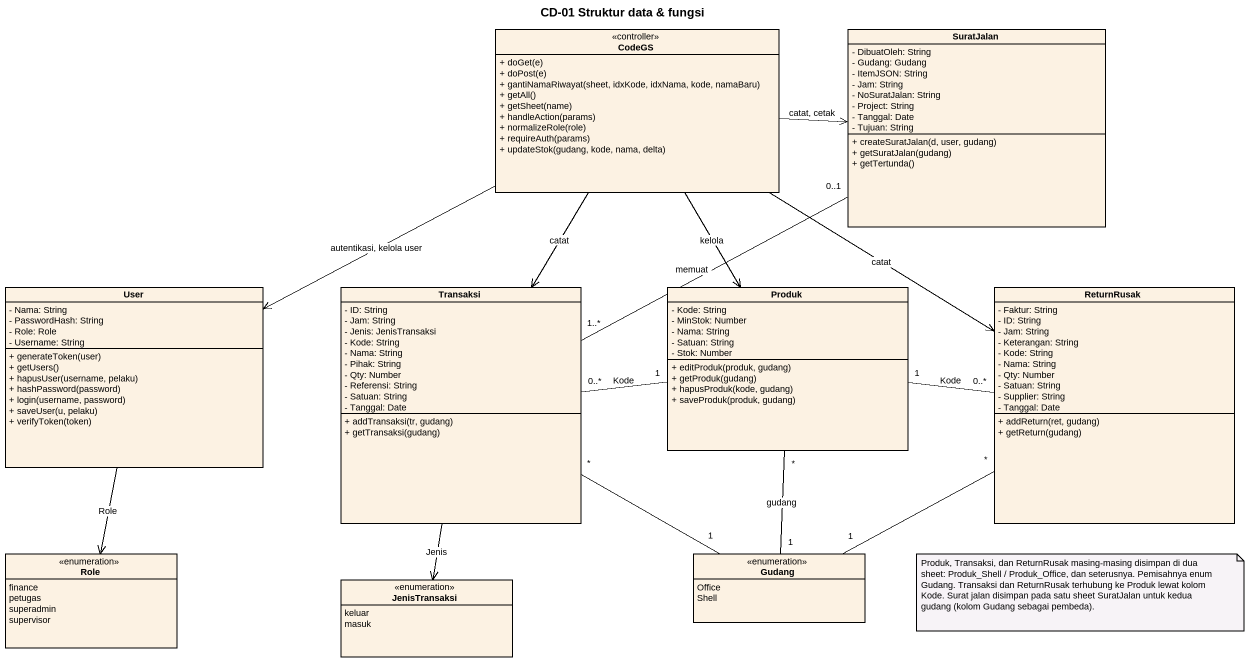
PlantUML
@startuml
title CD-01 Struktur data & fungsi
hide circle
hide empty members
skinparam classAttributeIconSize 0
class CodeGS <<controller>> {
  + doGet(e)
  + doPost(e)
  + gantiNamaRiwayat(sheet, idxKode, idxNama, kode, namaBaru)
  + getAll()
  + getSheet(name)
  + handleAction(params)
  + normalizeRole(role)
  + requireAuth(params)
  + updateStok(gudang, kode, nama, delta)
}
class SuratJalan {
  - DibuatOleh: String
  - Gudang: Gudang
  - ItemJSON: String
  - Jam: String
  - NoSuratJalan: String
  - Project: String
  - Tanggal: Date
  - Tujuan: String
  + createSuratJalan(d, user, gudang)
  + getSuratJalan(gudang)
  + getTertunda()
}
class User {
  - Nama: String
  - PasswordHash: String
  - Role: Role
  - Username: String
  + generateToken(user)
  + getUsers()
  + hapusUser(username, pelaku)
  + hashPassword(password)
  + login(username, password)
  + saveUser(u, pelaku)
  + verifyToken(token)
}
class Transaksi {
  - ID: String
  - Jam: String
  - Jenis: JenisTransaksi
  - Kode: String
  - Nama: String
  - Pihak: String
  - Qty: Number
  - Referensi: String
  - Satuan: String
  - Tanggal: Date
  + addTransaksi(tr, gudang)
  + getTransaksi(gudang)
}
class Produk {
  - Kode: String
  - MinStok: Number
  - Nama: String
  - Satuan: String
  - Stok: Number
  + editProduk(produk, gudang)
  + getProduk(gudang)
  + hapusProduk(kode, gudang)
  + saveProduk(produk, gudang)
}
class ReturnRusak {
  - Faktur: String
  - ID: String
  - Jam: String
  - Keterangan: String
  - Kode: String
  - Nama: String
  - Qty: Number
  - Satuan: String
  - Supplier: String
  - Tanggal: Date
  + addReturn(ret, gudang)
  + getReturn(gudang)
}
enum Role {
  finance
  petugas
  superadmin
  supervisor
}
enum Gudang {
  Office
  Shell
}
enum JenisTransaksi {
  keluar
  masuk
}
CodeGS -right-> SuratJalan : catat, cetak
CodeGS -left-> User : autentikasi, kelola user
CodeGS --> Transaksi : catat
CodeGS --> Produk : kelola
CodeGS --> ReturnRusak : catat
SuratJalan "0..1" -left- "1..*" Transaksi : memuat
User --> Role : Role
Transaksi --> JenisTransaksi : Jenis
Produk "1" -left- "0..*" Transaksi : Kode
Produk "1" -right- "0..*" ReturnRusak : Kode
Gudang "1" -left- "*" Transaksi
Gudang "1" -up- "*" Produk : gudang
Gudang "1" -right- "*" ReturnRusak
note as N1
  Produk, Transaksi, dan ReturnRusak masing-masing disimpan di dua sheet: Produk_Shell / Produk_Office, dan seterusnya. Pemisahnya enum Gudang. Transaksi dan ReturnRusak terhubung ke Produk lewat kolom Kode. Surat jalan disimpan pada satu sheet SuratJalan untuk kedua gudang (kolom Gudang sebagai pembeda).
end note
@enduml
